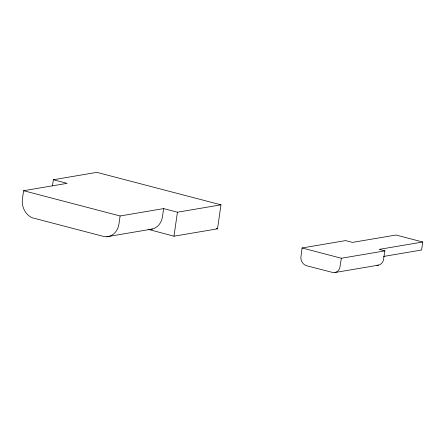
<?xml version="1.0" encoding="UTF-8"?>
<svg xmlns="http://www.w3.org/2000/svg" width="445" height="445" viewBox="0 0 445 445"><rect width="100%" height="100%" fill="white"/><g stroke="black" fill="none" stroke-linecap="round" stroke-linejoin="round"><path stroke-width="0.67" d="M383.501 256.465L421.599 250.012L422.75 242.008L396.044 235.021L352.507 242.397L345.609 240.595L302.072 247.971L300.837 257.866A8.232 6.953 80.4 0 0 306.661 265.776L333.383 272.64A8.232 6.953 80.4 0 0 339.763 268.051L341.365 258.25L384.908 250.874L383.301 260.675A8.232 6.953 80.4 0 1 376.921 265.264M52.454 185.904L53.344 179.736L67.134 183.34L23.596 190.716L22.439 198.72A16.471 13.901 80.4 0 0 32.279 217.777L104.542 236.684A16.471 13.901 80.4 0 0 118.96 223.974L120.111 215.975L163.649 208.599L177.438 212.204L220.976 204.828L217.522 228.83L173.978 236.206L148.079 229.309M163.649 208.599L162.497 216.598A16.471 13.901 80.4 0 1 150.332 229.364M173.978 236.206L177.438 212.204M53.344 179.736L96.888 172.36L220.976 204.828M106.789 236.74L152.535 228.991M422.75 242.008L379.212 249.384L384.908 250.874M334.99 272.512L378.534 265.137M302.072 247.971L341.365 258.25M23.596 190.716L120.111 215.975M216.192 228.48L217.522 228.83"/></g></svg>
